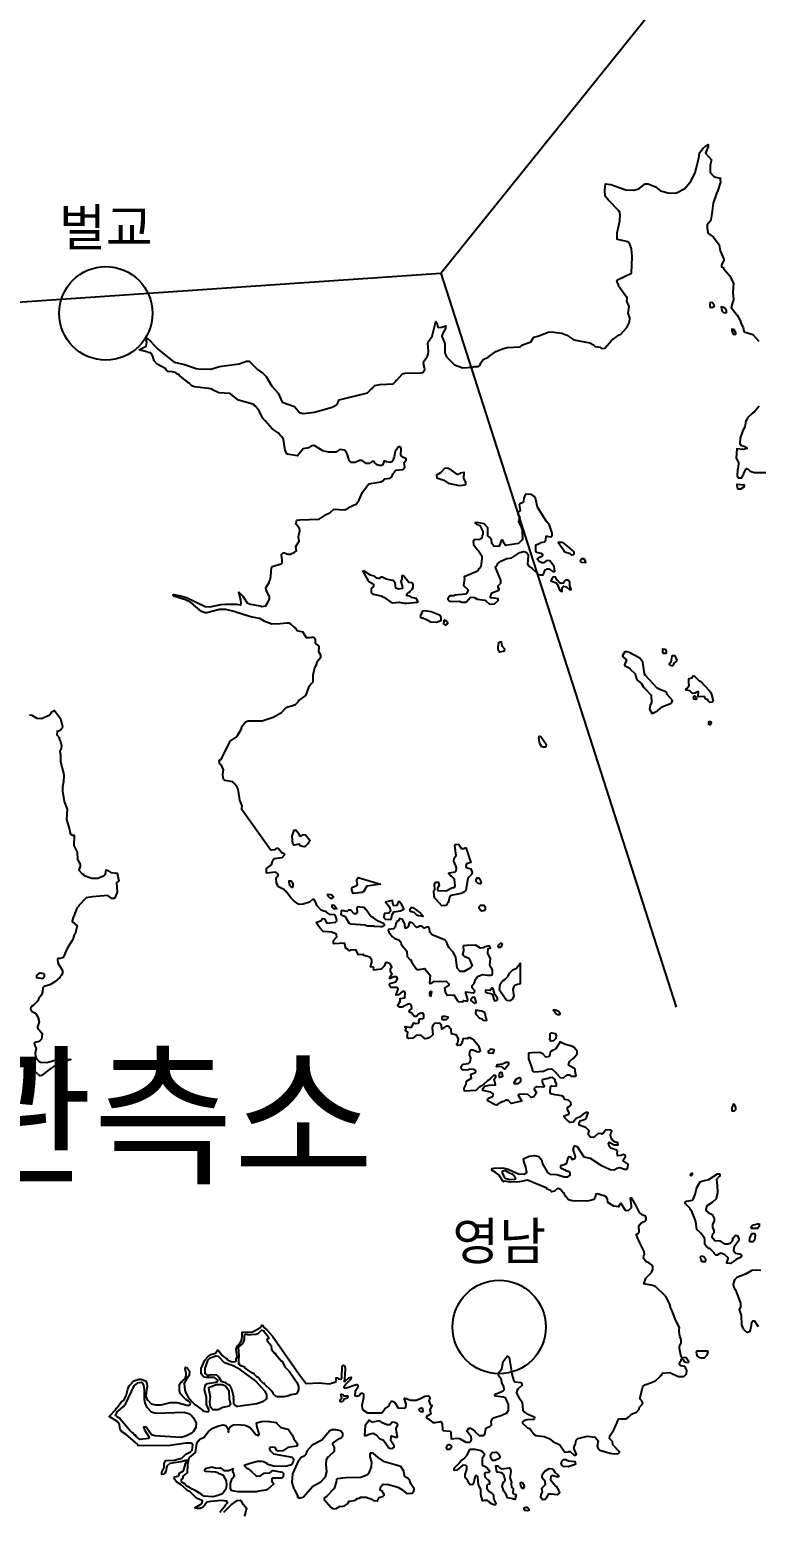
# Model space of a CAD drawing. Header units: millimetres. Extents: x -19392 to 580976, y -49129 to 736091.
# Drawn here: x 228973 to 248431, y 118143 to 157808 of the extents above; entities that cross this region are included whole.
import ezdxf
from ezdxf.enums import TextEntityAlignment as Align

# ---------------------------------------------------------------- set-up
doc = ezdxf.new("R2010")
doc.units = ezdxf.units.MM
for name, color, linetype in [('2121', 7, 'Continuous'), ('2122', 7, 'Continuous'), ('AWS', 4, 'Continuous'), ('AWS명', 2, 'Continuous'), ('관측소명', 3, 'Continuous'), ('티센', 6, 'Continuous')]:
    doc.layers.add(name, color=color, linetype=linetype)
doc.styles.get("Standard").update_dxf_attribs({"font": ''})
doc.styles.get('Standard').set_extended_font_data('Gulim')

msp = doc.modelspace()

# ---------------------------------------------------------------- linework, layer by layer
at = {"layer": '2121', "color": 7}
for points in [[(245219, 120800), (245294, 120881), (245300, 120931), (245387, 121032), (245366, 121103), (245318, 121150), (245318, 121187), (245392, 121482), (245442, 121531), (245621, 121589), (245741, 121645), (245860, 121764), (245866, 121783), (245898, 121801), (245910, 121840), (246116, 121859), (246341, 121753), (246341, 121753), (246491, 121751), (246559, 121829), (246571, 121922), (246515, 122017), (246471, 122029), (246418, 122042), (246391, 122054), (246372, 122093), (246381, 122136), (246415, 122187), (246425, 122222), (246449, 122222), (246476, 122209), (246492, 122165), (246547, 122134), (246609, 122126), (246621, 122150), (246554, 122249), (246433, 122258), (246420, 122279), (246369, 122503), (246369, 122559), (246419, 122659), (246419, 122741), (246381, 122831), (246374, 122878), (246368, 123003), (246374, 123059), (246254, 123293), (246171, 123530), (246133, 123604), (246133, 123604), (246110, 123689), (246029, 123856), (245982, 123922), (245739, 124151), (245658, 124194), (245418, 124232), (245470, 124387), (245619, 124537), (245663, 124631), (245656, 124694), (245644, 124731), (245590, 124774), (245546, 124804), (245480, 124825), (245480, 124837), (245450, 124855), (245414, 124914), (245406, 124933), (245418, 125002), (245432, 125028), (245430, 125099), (245305, 125346), (245222, 125535), (245222, 125560), (245272, 125592), (245290, 125623), (245284, 125780), (245290, 125798), (245340, 125861), (245402, 125895), (245434, 125902), (245434, 125902), (245483, 125955), (245480, 126002), (245464, 126049), (245370, 126080), (245301, 126148), (245207, 126344), (245099, 126526), (245069, 126529), (245056, 126516), (245080, 126327), (245076, 126272), (245008, 126194), (244945, 126188), (244926, 126200), (244813, 126384), (244800, 126387), (244785, 126363), (244766, 126360), (244738, 126293), (244613, 126311), (244457, 126408), (244441, 126505), (244400, 126573), (244175, 126641), (244131, 126638), (244119, 126550), (244078, 126494), (244057, 126485), (243907, 126449), (243501, 126454), (243401, 126479), (243401, 126479), (243315, 126590), (243282, 126663), (243269, 126663), (243175, 126765), (243163, 126769), (243163, 126781), (243106, 126784), (243025, 126715), (242946, 126701), (242919, 126729), (242831, 126764), (242825, 126796), (242306, 127013), (242087, 126968), (241842, 126960), (241733, 126975), (241675, 126979), (241663, 126967), (241663, 126979), (241644, 126979), (241543, 127139), (241437, 127225), (241345, 127270), (241345, 127297), (241360, 127323), (241410, 127334), (241630, 127342), (241677, 127330), (241786, 127305), (241898, 127246), (242062, 127177), (242062, 127177), (242205, 127172), (242284, 127215), (242259, 127359), (242209, 127514), (242194, 127578), (242348, 127648), (242493, 127668), (242609, 127645), (242679, 127557), (242704, 127446), (242842, 127212), (242905, 127168), (243093, 127159), (243286, 127097), (243386, 127101), (243443, 127141), (243442, 127211), (243417, 127232), (243332, 127262), (243328, 127275), (243280, 127284), (243276, 127298), (243229, 127310), (243198, 127341), (243198, 127390), (243223, 127409), (243315, 127434), (243353, 127460), (243391, 127616), (243410, 127647), (243453, 127635), (243453, 127635), (243503, 127566), (243572, 127591), (243584, 127604), (243591, 127642), (243527, 127826), (243559, 127929), (243634, 127911), (243816, 127630), (243984, 127600), (244266, 127413), (244495, 127303), (244523, 127292), (244641, 127289), (244702, 127328), (244779, 127346), (244904, 127308), (244953, 127303), (244991, 127347), (245003, 127441), (244866, 127524), (244871, 127562), (244927, 127646), (244921, 127681), (244877, 127696), (244815, 127674), (244721, 127661), (244702, 127720), (244714, 127777), (244683, 127814), (244537, 127870), (244489, 127920), (244489, 127920), (244476, 128001), (244489, 128026), (244620, 127954), (244733, 127955), (244720, 128011), (244639, 128039), (244583, 128082), (244582, 128095), (244558, 128104), (244532, 128158), (244526, 128226), (244538, 128238), (244544, 128292), (244563, 128311), (244557, 128332), (244532, 128345), (244400, 128357), (244331, 128260), (244294, 128241), (244294, 128253), (244195, 128256), (244101, 128168), (244076, 128155), (243996, 128162), (243970, 128174), (243926, 128234), (243951, 128330), (243869, 128418), (243687, 128486), (243687, 128536), (243712, 128598), (243712, 128598), (243843, 128642), (243881, 128686), (243924, 128811), (243918, 128821), (243874, 128818), (243793, 128780), (243699, 128698), (243606, 128660), (243525, 128563), (243443, 128556), (243362, 128615), (243300, 128678), (243281, 128709), (243281, 128734), (243412, 128778), (243418, 128822), (243374, 128903), (243373, 128960), (243446, 128998), (243446, 129011), (243474, 129029), (243467, 129091), (243398, 129147), (243304, 129165), (243267, 129240), (243223, 129265), (243046, 129290), (242929, 129323), (242914, 129369), (242916, 129507), (242953, 129535), (242953, 129535), (243072, 129527), (243084, 129539), (243079, 129589), (243061, 129615), (243046, 129670), (243046, 129701), (242977, 129758), (242900, 129751), (242863, 129732), (242715, 129707), (242696, 129688), (242696, 129625), (242747, 129528), (242747, 129510), (242734, 129497), (242559, 129506), (242510, 129488), (242485, 129459), (242485, 129441), (242548, 129350), (242473, 129241), (242398, 129224), (242305, 129312), (242073, 129305), (242054, 129282), (242155, 129121), (242105, 129117), (241868, 129060), (241792, 129138), (241755, 129141), (241755, 129154), (241755, 129154), (241711, 129147), (241662, 129111), (241605, 129096), (241511, 129044), (241493, 129021), (241438, 129029), (241249, 129121), (241230, 129153), (241230, 129177), (241260, 129205), (241367, 129252), (241386, 129271), (241385, 129321), (241323, 129365), (241110, 129414), (241104, 129423), (241110, 129461), (241160, 129527), (241277, 129554), (241447, 129565), (241409, 129715), (241459, 129774), (241459, 129799), (241440, 129808), (241396, 129808), (241328, 129746), (241297, 129702), (241228, 129670), (241122, 129574), (241122, 129561), (241110, 129561), (241110, 129561), (241079, 129533), (241004, 129492), (240923, 129407), (240617, 129394), (240611, 129468), (240660, 129575), (240672, 129662), (240803, 129744), (240790, 129831), (240796, 129850), (240915, 129892), (240921, 129929), (240909, 129947), (240858, 129971), (240740, 129977), (240715, 129961), (240583, 129958), (240533, 129992), (240527, 130055), (240542, 130082), (240589, 130118), (240721, 130128), (240771, 130168), (240782, 130282), (240751, 130368), (240770, 130481), (240782, 130494), (240851, 130500), (240951, 130450), (241020, 130447), (241044, 130475), (241044, 130475), (241013, 130579), (240856, 130763), (240762, 130818), (240718, 130818), (240694, 130793), (240587, 130806), (240569, 130787), (240544, 130668), (240513, 130621), (240431, 130617), (240413, 130636), (240415, 130655), (240439, 130699), (240455, 130795), (240393, 130902), (240268, 130929), (240262, 131054), (240237, 131076), (240224, 131076), (240211, 131101), (240217, 131110), (240192, 131132), (240130, 131132), (240074, 131097), (240049, 131069), (240012, 131053), (240005, 131154), (239948, 131209), (239817, 131202), (239761, 131134), (239749, 131084), (239749, 131084), (239768, 130903), (239687, 130827), (239620, 130799), (239562, 130790), (239443, 130889), (239325, 130879), (239231, 130813), (239126, 130803), (239081, 130832), (239100, 130969), (239037, 131013), (239052, 131068), (239030, 131099), (239030, 131125), (239128, 131107), (239199, 131106), (239261, 131220), (239317, 131207), (239386, 131210), (239399, 131226), (239398, 131264), (239417, 131326), (239511, 131339), (239529, 131358), (239529, 131433), (239498, 131483), (239460, 131482), (239389, 131456), (239329, 131394), (239267, 131388), (239204, 131482), (239204, 131482), (239147, 131509), (239135, 131525), (239142, 131547), (239204, 131607), (239197, 131675), (239159, 131719), (239110, 131719), (238948, 131637), (238873, 131640), (238841, 131658), (238835, 131696), (238891, 131793), (238897, 131874), (239015, 131890), (239027, 132025), (239021, 132050), (238965, 132065), (238853, 131968), (238790, 131961), (238783, 131980), (238839, 132124), (238802, 132168), (238640, 132164), (238608, 132216), (238614, 132273), (238770, 132320), (238804, 132362), (238826, 132411), (238795, 132455), (238720, 132455), (238639, 132411), (238639, 132411), (238607, 132411), (238682, 132529), (238656, 132560), (238631, 132616), (238637, 132679), (238675, 132698), (238675, 132717), (238625, 132804), (238537, 132832), (238500, 132829), (238463, 132741), (238388, 132660), (238188, 132628), (238182, 132637), (238188, 132690), (238170, 132712), (238100, 132721), (238125, 132815), (238137, 132828), (238137, 132903), (238081, 132983), (237925, 133020), (237912, 133049), (237781, 133045), (237705, 133176), (237569, 133169), (237557, 133154), (237536, 133151), (237510, 133161), (237487, 133197), (237436, 133224), (237436, 133224), (237404, 133353), (237130, 133334), (237105, 133349), (237111, 133424), (237198, 133524), (237192, 133580), (237173, 133602), (237098, 133629), (237067, 133652), (236829, 133667), (236745, 133764), (236653, 133887), (236659, 133913), (236784, 133960), (236815, 134016), (236865, 134004), (236934, 133892), (237159, 133918), (237190, 133946), (237197, 133955), (237182, 134039), (237163, 134089), (237151, 134089), (237133, 134111), (237008, 134123), (237002, 134117), (236977, 134145), (236918, 134183), (236915, 134197), (236853, 134209), (236777, 134241), (236777, 134241), (236664, 134365), (236636, 134444), (236594, 134522), (236545, 134521), (236470, 134452), (236293, 134400), (236195, 134392), (236158, 134408), (236041, 134493), (235963, 134566), (235844, 134735), (235800, 134772), (235800, 134784), (235619, 134868), (235613, 134918), (235581, 134962), (235574, 135099), (235630, 135168), (235630, 135199), (235567, 135256), (235324, 135229), (235311, 135248), (235317, 135349), (235449, 135449), (235460, 135473), (235473, 135561), (235523, 135623), (235735, 135646), (235804, 135725), (235785, 135746), (235722, 135775), (235722, 135775), (235628, 135887), (235571, 135886), (235528, 135849), (235441, 135845), (235422, 135854), (235422, 135854), (234644, 136943), (234656, 136955), (234662, 137027), (234605, 137183), (234567, 137420), (234544, 137493), (234517, 137547), (234460, 137616), (234460, 137629), (234447, 137629), (234410, 137660), (234410, 137673), (234209, 137706), (234165, 137746), (234153, 137787), (234147, 137881), (234165, 137993), (234108, 138115), (234077, 138143), (234064, 138143), (234048, 138243), (234090, 138274), (234128, 138324), (234344, 138762), (234506, 138869), (234543, 138913), (234642, 139088), (234655, 139151), (234754, 139276), (234823, 139302), (235197, 139308), (235197, 139308), (235497, 139403), (235716, 139529), (235846, 139661), (236096, 139746), (236176, 139825), (236176, 139837), (236370, 139982), (236469, 140244), (236500, 140276), (236507, 140295), (236569, 140351), (236568, 140538), (236605, 140732), (236655, 140807), (236673, 140895), (236766, 141013), (236766, 141064), (236716, 141156), (236722, 141288), (236702, 141323), (236627, 141382), (236627, 141481), (236583, 141538), (236521, 141540), (236478, 141527), (236384, 141530), (236296, 141668), (236296, 141680), (236139, 141717), (236086, 141799), (236062, 141805), (236062, 141805), (235969, 141892), (235926, 141917), (235864, 141923), (235678, 141903), (235458, 141897), (235270, 141964), (235138, 142045), (234883, 142088), (234494, 142215), (234488, 142224), (234225, 142285), (234057, 142285), (233714, 142197), (233674, 142198), (233576, 142234), (233362, 142411), (233362, 142423), (233288, 142469), (233144, 142544), (232830, 142641), (232804, 142670), (232831, 142683), (233013, 142655), (233172, 142609), (233675, 142365), (233800, 142359), (234097, 142420), (234217, 142428), (234512, 142424), (234606, 142409), (234625, 142421), (234625, 142421), (234637, 142449), (234628, 142541), (234576, 142748), (234681, 142642), (234799, 142463), (234890, 142425), (235143, 142382), (235193, 142364), (235293, 142386), (235328, 142428), (235399, 142565), (235399, 142633), (235304, 142802), (235298, 142864), (235385, 143008), (235385, 143026), (235410, 143077), (235427, 143175), (235446, 143414), (235464, 143433), (235708, 143506), (235733, 143531), (235737, 143616), (235720, 143740), (235726, 143765), (235763, 143803), (235797, 143805), (235882, 143766), (235976, 143766), (236008, 143795), (236058, 143814), (236058, 143814), (236119, 143853), (236100, 143976), (236193, 144114), (236174, 144229), (236210, 144400), (236197, 144455), (236111, 144566), (236098, 144569), (236123, 144679), (236205, 144690), (236728, 144706), (236909, 144831), (237009, 144876), (237121, 144969), (237409, 144958), (237504, 144999), (237554, 145034), (237658, 145084), (237712, 145102), (237795, 145221), (237888, 145428), (238056, 145647), (238375, 145704), (238436, 145743), (238474, 145780), (238624, 145802), (238674, 145841), (238698, 145907), (238756, 146000), (238776, 146013), (238961, 146031), (238961, 146031), (239017, 146100), (239004, 146219), (239054, 146282), (239054, 146319), (238979, 146355), (238916, 146406), (238921, 146594), (238897, 146637), (238852, 146644), (238759, 146512), (238737, 146372), (238698, 146271), (238669, 146242), (238623, 146225), (238529, 146240), (238472, 146261), (238454, 146242), (238429, 146167), (238392, 146139), (238335, 146136), (238275, 146154), (238217, 146216), (238198, 146251), (238142, 146248), (238066, 146197), (237985, 146197), (237873, 146271), (237804, 146271), (237685, 146221), (237580, 146221), (237529, 146277), (237529, 146277), (237486, 146424), (237454, 146492), (237404, 146551), (237278, 146567), (237172, 146501), (236972, 146494), (236822, 146536), (236609, 146667), (236585, 146673), (236516, 146667), (236441, 146611), (236298, 146591), (236148, 146400), (235867, 146440), (235816, 146546), (235766, 146839), (235740, 146898), (235684, 146950), (235628, 147015), (235465, 147125), (235279, 147340), (235213, 147402), (235126, 147587), (235025, 147730), (234974, 147758), (234974, 147770), (234887, 147802), (234569, 147885), (234356, 148053), (234322, 148066), (234043, 148089), (234043, 148089), (233849, 148175), (233849, 148185), (233824, 148189), (233830, 148197), (233387, 148246), (233318, 148277), (233250, 148332), (233250, 148344), (233219, 148353), (233206, 148374), (233044, 148492), (232992, 148538), (232985, 148556), (232896, 148605), (232879, 148632), (232795, 148651), (232685, 148660), (232641, 148689), (232617, 148725), (232391, 148851), (232310, 148939), (232269, 149070), (232239, 149130), (232227, 149130), (232215, 149154), (232147, 149165), (232140, 149175), (231903, 149238), (232090, 149332), (232110, 149442), (232095, 149502), (232095, 149502), (232101, 149549), (232159, 149520), (232189, 149490), (232201, 149490), (232201, 149477), (232405, 149251), (232841, 148909), (233122, 148848), (233435, 148737), (233497, 148724), (233823, 148723), (234060, 148795), (234584, 148860), (234778, 148935), (234840, 148929), (234878, 148905), (235072, 148711), (235228, 148605), (235304, 148519), (235461, 148268), (235624, 148075), (235737, 147836), (236062, 147721), (236201, 147559), (236300, 147528), (236601, 147567), (237074, 147706), (237193, 147763), (237218, 147791), (237241, 147863), (237261, 147894), (237261, 147894), (238023, 148087), (238091, 148153), (238091, 148166), (238104, 148166), (238156, 148212), (238162, 148231), (238218, 148284), (238347, 148310), (238703, 148326), (238776, 148401), (238782, 148420), (238795, 148420), (238958, 148593), (239027, 148612), (239458, 148617), (239502, 148626), (239551, 148708), (239548, 148761), (239526, 148825), (239520, 148914), (239552, 148971), (239619, 149051), (239643, 149124), (239649, 149189), (239637, 149419), (239642, 149448), (239755, 149601), (239847, 149999), (239884, 149940), (239897, 149874), (239923, 149837), (239923, 149837), (240013, 149845), (240116, 149875), (240112, 149808), (240036, 149684), (240013, 149604), (240016, 149573), (240092, 149409), (240093, 149160), (240137, 149047), (240350, 148835), (240576, 148755), (240830, 148772), (240882, 148788), (240988, 148794), (241038, 148828), (241056, 148885), (241119, 148979), (241250, 149043), (241455, 149195), (241630, 149264), (241755, 149302), (242104, 149316), (242149, 149360), (242391, 149451), (242472, 149580), (242576, 149607), (242884, 149719), (243012, 149712), (243221, 149682), (243353, 149633), (243541, 149502), (243541, 149502), (243972, 149420), (244067, 149369), (244117, 149323), (244241, 149305), (244286, 149274), (244372, 149280), (244565, 149499), (244761, 149636), (244790, 149647), (244964, 149838), (245038, 149976), (245044, 150094), (245000, 150222), (245021, 150398), (244962, 150541), (244974, 150588), (244968, 150644), (244955, 150648), (244748, 150928), (244728, 151016), (244715, 151016), (244698, 151087), (244710, 151111), (245090, 151288), (245102, 151725), (245088, 151938), (245043, 152067), (245000, 152125), (244712, 152186), (244700, 152205), (244706, 152368), (244706, 152368), (244773, 152686), (244784, 152854), (244776, 152914), (244745, 152962), (244464, 153255), (244384, 153353), (244371, 153503), (244391, 153682), (244532, 153667), (244939, 153519), (245146, 153507), (245283, 153550), (245458, 153678), (245532, 153682), (245732, 153596), (245864, 153496), (246108, 153429), (246296, 153441), (246520, 153558), (246682, 153761), (246793, 153987), (246887, 154370), (246910, 154512), (246992, 154608), (246992, 154621), (247080, 154697), (247138, 154730), (247138, 154677), (247073, 154503), (247232, 154326), (247195, 154180), (247195, 154180), (247193, 153981), (247282, 153890), (247337, 153862), (247473, 153834), (247466, 153789), (247475, 153727), (247403, 153505), (247361, 153421), (247271, 153163), (247242, 152880), (247210, 152720), (247198, 152683), (247110, 152582), (247114, 152491), (247130, 152376), (247149, 152348), (247280, 152252), (247431, 152049), (247462, 151889), (247557, 151665), (247557, 151628), (247501, 151515), (247501, 151459), (247545, 151437), (247550, 151417), (247708, 151228), (247815, 151023), (247804, 150759), (247820, 150605), (247814, 150538), (247795, 150507), (247795, 150507), (247755, 150366), (247918, 150167), (248000, 150021), (248020, 149936), (248082, 149831), (248094, 149737), (248107, 149718), (248333, 149644), (248495, 149469)], [(248508, 147726), (248371, 147572), (248327, 147544), (248196, 147419), (248172, 147362), (248153, 147344), (248122, 147169), (248066, 147075), (247998, 146868), (247986, 146725), (248017, 146687), (248124, 146650), (248189, 146594), (248075, 146569), (247905, 146587), (247888, 146344), (247950, 146212), (247945, 146097), (247927, 146028), (247914, 145863), (247952, 145813), (248039, 145810), (248145, 146038), (248163, 146057), (248213, 146045), (248264, 145988), (248369, 145957), (248801, 145956)], [(228969, 139462), (229032, 139456), (229168, 139379), (229287, 139370), (229494, 139455), (229562, 139526), (229571, 139549), (229640, 139582), (229799, 139366), (229856, 139147), (229844, 139109), (229788, 139050), (229713, 139021), (229701, 138934), (229774, 138854), (229761, 138820), (229798, 138753), (229827, 138634), (229820, 138563), (229784, 138497), (229799, 138398), (229797, 138209), (229880, 137904), (229880, 137904), (229886, 137848), (229880, 137672), (229849, 137528), (229854, 137421), (229894, 137147), (229976, 136938), (229959, 136666), (230038, 136393), (230058, 136294), (230072, 136274), (230123, 136249), (230160, 136243), (230167, 136223), (230160, 135968), (230249, 135787), (230256, 135593), (230323, 135465), (230325, 135419), (230294, 135306), (230392, 135204), (230411, 135197), (230411, 135185), (230432, 135162), (230639, 135095), (230795, 135095), (230969, 135162), (231007, 135202), (231025, 135315), (231069, 135302), (231144, 135249), (231313, 135228), (231313, 135228), (231358, 135022), (231301, 134965), (231321, 134715), (231254, 134570), (231224, 134548), (231172, 134550), (231065, 134628), (230652, 134594), (230490, 134569), (230294, 134363), (230287, 134343), (230235, 134288), (230176, 134118), (230137, 134042), (230112, 133940), (230131, 133912), (230250, 133819), (230194, 133600), (230169, 133575), (230126, 133449), (229983, 133231), (229921, 133093), (229921, 133074), (229868, 132975), (229859, 132964), (229784, 132946), (229728, 132942), (229715, 132917), (229728, 132824), (229854, 132625), (229854, 132546), (229854, 132546), (229827, 132494), (229795, 132463), (229792, 132443), (229649, 132317), (229518, 132236), (229361, 132198), (229324, 132160), (229318, 132041), (229282, 131956), (229219, 131885), (229194, 131810), (229070, 131682), (229020, 131659), (229007, 131639), (228995, 131590), (229020, 131534), (229126, 131478), (229190, 131385), (229227, 131248), (229184, 131116), (229184, 131085), (229309, 130939), (229291, 130786), (229229, 130723), (229111, 130691), (229098, 130678), (229113, 130617), (229149, 130535), (229124, 130407), (229132, 130324), (229155, 130257), (229155, 130257), (229202, 130217), (229224, 130187), (229262, 130170), (229438, 130162), (229745, 130244), (230078, 130237), (229712, 130112), (229549, 130010), (229295, 129811), (229245, 129804), (229150, 129891), (229075, 129898), (229066, 129873), (229014, 129813), (228970, 129790)], [(234067, 118120), (234220, 118307), (234220, 118319), (234270, 118370), (234270, 118389), (234251, 118392), (234257, 118420), (234113, 118438), (233823, 118409), (233714, 118387), (233620, 118252), (233540, 118217), (233470, 118217), (233395, 118241), (233551, 118330), (233594, 118377), (233600, 118424), (233445, 118501), (233263, 118678), (233195, 118700), (233179, 118719), (233024, 118865), (232906, 118936), (232843, 119014), (232855, 119065), (232949, 119087), (232967, 119105), (232985, 119162), (233092, 119228), (233146, 119416), (233146, 119416), (233194, 119518), (233022, 119465), (232723, 119427), (232648, 119357), (232617, 119211), (232592, 119166), (232568, 119141), (232511, 119132), (232517, 119191), (232573, 119320), (232573, 119419), (232604, 119488), (232629, 119504), (232843, 119517), (233047, 119571), (233152, 119678), (233278, 119735), (233321, 119785), (233340, 119922), (233327, 119947), (233289, 119966), (233152, 119965), (232740, 119908), (232028, 119895), (231880, 119910), (231857, 119944), (231558, 120203), (231433, 120284), (231401, 120322), (231382, 120465), (231307, 120559), (231307, 120559), (231106, 120680), (231285, 120874), (231294, 120898), (231326, 120923), (231326, 120936), (231419, 121056), (231436, 121087), (231493, 121119), (231555, 121240), (231598, 121416), (231641, 121501), (231707, 121575), (231707, 121588), (231719, 121588), (231725, 121606), (231766, 121641), (231908, 121682), (231948, 121681), (232078, 121639), (232109, 121573), (232116, 121486), (232107, 121440), (232093, 121327), (232088, 121217), (232103, 121172), (232134, 121120), (232230, 121018), (232346, 120998), (232492, 120994), (232748, 121057), (232923, 121058), (232923, 121058), (233088, 121009), (233220, 120974), (233273, 121001), (233283, 121038), (233230, 121090), (233156, 121138), (233064, 121231), (233016, 121293), (232989, 121370), (232984, 121545), (233024, 121591), (233024, 121603), (233049, 121615), (233068, 121640), (233148, 121716), (233167, 121769), (233163, 121844), (233134, 121952), (233145, 122002), (233192, 121985), (233252, 121896), (233246, 121784), (233172, 121680), (233115, 121577), (233128, 121389), (233160, 121296), (233221, 121200), (233314, 121088), (233404, 120997), (233417, 120995), (233420, 120982), (233420, 120982), (233605, 120854), (233611, 120837), (233693, 120813), (233755, 120808), (233774, 120830), (233774, 120880), (233723, 120960), (233708, 121001), (233710, 121198), (233659, 121398), (233671, 121504), (233702, 121548), (233732, 121568), (233958, 121599), (234002, 121621), (234008, 121655), (233927, 121730), (233804, 121730), (233708, 121728), (233650, 121740), (233595, 121787), (233570, 121822), (233564, 121972), (233663, 122191), (233757, 122292), (233824, 122341), (233949, 122376), (233999, 122455), (234030, 122449), (234131, 122318), (234244, 122224), (234244, 122224), (234263, 122224), (234263, 122212), (234325, 122174), (234394, 122150), (234481, 122157), (234500, 122176), (234500, 122218), (234528, 122277), (234519, 122355), (234508, 122402), (234503, 122483), (234518, 122542), (234550, 122586), (234587, 122626), (234623, 122676), (234651, 122736), (234661, 122850), (234666, 122938), (234804, 122942), (234941, 122952), (234996, 122973), (235134, 123055), (235153, 123077), (235165, 123076), (235189, 123131), (235220, 123123), (235234, 123074), (235316, 123009), (235476, 122837), (236181, 121823), (236333, 121616), (236333, 121616), (236377, 121570), (236726, 121583), (236995, 121559), (237170, 121610), (237182, 121660), (237182, 121722), (237207, 121719), (237245, 121688), (237301, 121685), (237332, 121714), (237337, 122029), (237368, 122054), (237400, 122042), (237418, 121979), (237413, 121791), (237394, 121616), (237425, 121626), (237521, 121718), (237581, 121739), (237573, 121678), (237421, 121527), (237415, 121506), (237388, 121477), (237389, 121458), (237401, 121445), (237458, 121448), (237714, 121543), (237745, 121543), (237764, 121506), (237757, 121462), (237689, 121355), (237689, 121355), (237678, 121257), (237683, 121243), (237733, 121228), (237815, 121253), (237833, 121287), (237858, 121305), (237877, 121306), (237914, 121281), (237914, 121191), (237866, 120981), (237879, 120906), (237891, 120865), (238016, 120779), (238391, 120783), (238416, 120792), (238487, 120890), (238596, 120968), (238621, 121040), (238659, 121096), (238690, 121093), (238742, 121070), (238840, 120915), (239015, 120904), (239046, 120932), (239052, 121016), (239008, 121151), (239014, 121172), (239052, 121169), (239183, 121123), (239321, 121123), (239439, 121167), (239439, 121167), (239551, 121227), (239657, 121237), (239683, 121209), (239685, 121170), (239664, 121103), (239671, 121072), (239690, 121028), (239727, 120988), (239739, 120988), (239746, 120969), (239684, 120868), (239715, 120756), (239603, 120687), (239597, 120643), (239672, 120609), (239678, 120593), (239766, 120519), (239844, 120521), (239985, 120551), (240017, 120488), (240029, 120326), (240042, 120308), (240229, 120289), (240255, 120258), (240262, 120089), (240430, 120103), (240480, 120096), (240649, 119997), (240755, 119998), (240786, 120019), (240805, 120054), (240805, 120054), (240792, 120141), (240692, 120279), (240692, 120303), (240736, 120372), (240773, 120370), (240893, 120287), (240899, 120269), (241010, 120173), (241123, 120173), (241149, 120195), (241173, 120249), (241191, 120362), (241210, 120380), (241297, 120411), (241341, 120462), (241334, 120561), (241366, 120618), (241390, 120643), (241615, 120719), (241746, 120785), (241795, 120850), (241795, 121007), (241732, 121144), (241701, 121181), (241661, 121197), (241445, 121228), (241432, 121240), (241432, 121259), (241463, 121293), (241650, 121366), (241675, 121394), (241675, 121394), (241669, 121488), (241612, 121587), (241605, 121662), (241524, 121781), (241524, 121856), (241617, 121962), (241654, 122156), (241759, 122300), (241809, 122263), (241867, 121941), (241880, 121813), (241930, 121663), (241968, 121607), (242130, 121596), (242150, 121570), (242150, 121514), (242047, 121417), (242015, 121374), (242006, 121308), (242064, 121205), (242163, 121064), (242179, 120865), (242221, 120802), (242277, 120765), (242478, 120675), (242490, 120659), (242483, 120616), (242471, 120603), (242282, 120591), (242202, 120571), (242165, 120536), (242165, 120536), (242172, 120505), (242303, 120377), (242366, 120359), (242485, 120203), (242529, 120175), (242754, 120148), (242879, 120092), (242979, 120010), (243167, 119925), (243305, 119725), (243399, 119735), (243399, 119747), (243411, 119750), (243443, 119745), (243549, 119648), (243599, 119648), (243612, 119664), (243555, 119814), (243554, 119876), (243592, 119938), (243610, 120051), (243654, 120094), (243866, 120147), (243911, 120155), (244116, 120134), (244191, 120029), (244167, 119887), (244189, 119846), (244242, 119784), (244517, 119698), (244630, 119679), (244630, 119679), (244742, 119693), (244767, 119717), (244767, 119736), (244591, 119923), (244579, 120010), (244503, 120097), (244509, 120167), (244615, 120323), (244704, 120526), (244703, 120544), (244751, 120623), (244933, 120618), (245008, 120662), (245089, 120749), (245219, 120800)], [(234739, 118015), (234770, 118171), (234789, 118209), (234688, 118327), (234657, 118408), (234613, 118433), (234513, 118427), (234390, 118336), (234161, 118117)]]:
    msp.add_lwpolyline(points, dxfattribs=at)
at = {"layer": '2122', "color": 7}
for points in [[(247195, 150439), (247199, 150514), (247261, 150502), (247282, 150468), (247299, 150396), (247261, 150367), (247199, 150364), (247195, 150439), (247195, 150439)], [(247606, 150234), (247631, 150240), (247631, 150291), (247580, 150359), (247492, 150391), (247505, 150284), (247556, 150229), (247606, 150234), (247606, 150234)], [(247882, 149655), (247882, 149691), (247832, 149779), (247770, 149791), (247770, 149742), (247807, 149654), (247882, 149655), (247882, 149655)], [(240264, 146012), (240179, 146061), (240092, 146066), (239973, 145948), (239867, 145878), (239880, 145810), (240061, 145748), (240180, 145670), (240474, 145606), (240630, 145619), (240649, 145637), (240649, 145687), (240599, 145803), (240604, 145949), (240503, 145936), (240491, 145920), (240429, 145902), (240264, 146012), (240264, 146012)], [(248011, 145632), (248103, 145620), (248103, 145569), (248009, 145506), (247947, 145503), (247922, 145537), (247915, 145637), (247921, 145644), (248011, 145632), (248011, 145632)], [(240895, 144602), (240941, 144568), (241028, 144533), (241109, 144377), (241110, 144283), (241093, 144259), (241079, 144208), (241022, 144161), (240879, 144151), (240848, 144107), (240860, 144024), (240956, 143890), (240990, 143860), (241080, 143721), (241085, 143648), (241057, 143427), (240975, 143333), (240975, 143320), (240963, 143320), (240944, 143299), (240608, 143163), (240614, 143113), (240592, 142930), (240715, 142814), (240678, 142720), (240653, 142692), (240359, 142672), (240328, 142650), (240228, 142650), (240166, 142575), (240166, 142549), (240166, 142549), (240208, 142516), (240254, 142496), (240472, 142513), (240547, 142482), (240659, 142486), (240697, 142510), (240714, 142544), (240778, 142614), (240884, 142608), (240959, 142558), (241159, 142534), (241197, 142512), (241285, 142431), (241416, 142438), (241441, 142451), (241516, 142529), (241515, 142567), (241409, 142591), (241315, 142594), (241309, 142626), (241352, 142735), (241534, 142807), (241546, 142833), (241514, 142879), (241514, 142922), (241589, 142992), (241589, 143067), (241450, 143409), (241456, 143441), (241496, 143493), (241496, 143505), (241496, 143505), (241587, 143579), (241749, 143649), (241886, 143667), (242098, 143812), (242192, 143837), (242242, 143831), (242276, 143815), (242318, 143756), (242323, 143719), (242299, 143500), (242356, 143440), (242418, 143402), (242418, 143390), (242601, 143227), (242641, 143212), (242719, 143211), (242775, 143345), (242830, 143377), (242875, 143377), (242981, 143300), (243019, 143297), (243031, 143309), (243018, 143434), (242905, 143584), (242868, 143596), (242806, 143592), (242731, 143539), (242686, 143539), (242618, 143570), (242574, 143623), (242580, 143655), (242580, 143655), (242609, 143679), (242707, 143719), (242717, 143739), (242710, 143758), (242667, 143786), (242548, 143814), (242529, 143838), (242523, 143857), (242529, 144020), (242646, 144057), (242673, 144077), (242759, 144098), (242797, 144152), (242803, 144246), (242846, 144249), (242853, 144239), (242947, 144227), (242965, 144271), (242965, 144333), (242890, 144542), (242810, 144639), (242575, 145026), (242518, 145269), (242474, 145322), (242412, 145368), (242249, 145374), (242206, 145268), (242194, 145168), (242169, 145140), (242100, 145112), (242081, 145092), (242081, 145092), (242107, 144936), (242057, 144887), (242057, 144830), (242095, 144748), (242077, 144717), (242058, 144637), (242130, 144490), (242159, 144406), (242172, 144175), (242160, 144149), (242060, 144052), (241716, 143998), (241681, 144055), (241647, 144139), (241617, 144141), (241591, 144104), (241565, 144019), (241535, 143972), (241404, 143978), (241348, 144053), (241335, 144147), (241284, 144225), (241240, 144259), (241240, 144468), (241140, 144583), (240960, 144614), (240895, 144602), (240895, 144602)], [(243357, 143992), (243547, 143829), (243542, 143770), (243523, 143748), (243479, 143742), (243442, 143776), (243327, 143813), (243286, 143838), (243280, 143847), (243286, 143853), (243192, 143969), (243135, 144059), (243135, 144091), (243228, 144085), (243357, 143992), (243357, 143992)], [(243792, 143645), (243754, 143643), (243717, 143576), (243736, 143549), (243843, 143540), (243861, 143556), (243848, 143599), (243817, 143646), (243792, 143645), (243792, 143645)], [(238643, 143075), (238521, 143097), (238415, 143153), (238383, 143156), (238333, 143112), (238308, 143112), (238265, 143128), (238208, 143174), (238096, 143205), (237952, 143307), (237902, 143323), (237895, 143314), (238040, 143055), (238055, 143038), (238171, 142977), (238184, 142955), (238184, 142905), (238128, 142861), (238116, 142824), (238122, 142737), (238141, 142711), (238181, 142694), (238416, 142646), (238416, 142634), (238454, 142618), (238642, 142482), (238685, 142466), (238867, 142483), (238998, 142452), (239079, 142452), (239366, 142478), (239366, 142478), (239366, 142503), (239329, 142578), (239197, 142603), (239172, 142634), (239066, 142662), (239091, 142715), (239131, 142751), (239150, 142751), (239155, 142769), (239215, 142827), (239240, 142878), (239240, 142952), (239209, 142996), (239127, 143008), (238983, 143183), (238945, 143195), (238939, 143189), (238935, 143099), (238908, 143039), (238947, 142920), (238953, 142851), (238847, 142826), (238778, 142857), (238759, 142995), (238708, 143063), (238643, 143075), (238643, 143075)], [(243216, 142985), (243163, 142997), (243100, 143073), (243050, 143153), (243000, 143159), (242951, 143109), (242932, 143053), (243069, 143003), (243107, 142953), (243158, 142800), (243171, 142800), (243208, 142769), (243233, 142776), (243227, 142815), (243242, 142879), (243264, 142910), (243351, 142892), (243439, 142811), (243476, 142817), (243438, 142917), (243438, 143004), (243388, 143067), (243325, 143072), (243271, 143014), (243263, 142994), (243216, 142985), (243216, 142985)], [(239724, 142235), (239948, 142139), (239987, 142080), (239981, 141986), (239868, 141936), (239718, 141945), (239621, 142002), (239499, 142050), (239462, 142053), (239449, 142066), (239449, 142129), (239505, 142254), (239554, 142257), (239724, 142235), (239724, 142235)], [(240158, 141952), (240092, 142006), (240059, 141985), (240054, 141900), (240095, 141862), (240168, 141910), (240160, 141955), (240160, 141955)], [(241520, 141280), (241538, 141405), (241569, 141424), (241601, 141421), (241613, 141311), (241689, 141230), (241683, 141174), (241651, 141158), (241558, 141142), (241520, 141198), (241520, 141280), (241520, 141280)], [(245927, 141169), (245930, 141232), (245987, 141220), (246018, 141177), (246018, 141120), (246006, 141107), (245943, 141110), (245925, 141138), (245927, 141169), (245927, 141169)], [(245642, 139501), (245780, 139570), (245905, 139683), (246147, 139777), (246166, 139793), (246185, 139846), (246047, 140014), (246028, 140074), (245848, 140141), (245778, 140182), (245464, 140522), (245439, 140562), (245389, 140874), (245307, 140986), (245028, 141134), (244965, 141153), (244912, 141154), (244844, 141057), (244863, 141010), (244957, 140935), (244902, 140800), (244914, 140779), (245045, 140714), (245045, 140701), (245190, 140564), (245214, 140459), (245240, 140393), (245344, 140314), (245403, 140221), (245403, 140203), (245441, 140175), (245441, 140175), (245610, 139988), (245624, 139788), (245586, 139725), (245574, 139619), (245642, 139501), (245642, 139501)], [(246157, 140925), (246175, 141039), (246187, 141052), (246238, 141052), (246301, 140936), (246294, 140907), (246220, 140852), (246207, 140799), (246188, 140780), (246170, 140777), (246132, 140783), (246107, 140817), (246107, 140842), (246148, 140897), (246157, 140925), (246157, 140925)], [(246913, 140374), (246946, 140361), (247171, 140115), (247199, 140069), (247227, 140009), (247273, 139844), (247252, 139809), (247186, 139799), (247141, 139840), (247128, 139868), (247072, 139892), (247041, 139955), (246884, 139948), (246872, 139974), (246878, 140086), (246853, 140086), (246785, 140042), (246722, 140035), (246653, 140110), (246553, 140125), (246540, 140138), (246540, 140156), (246571, 140169), (246634, 140247), (246619, 140328), (246621, 140416), (246633, 140441), (246708, 140454), (246739, 140510), (246777, 140504), (246896, 140380), (246896, 140380), (246913, 140374), (246913, 140374)], [(246740, 139932), (246749, 139895), (246797, 139881), (246803, 139882), (246835, 139891), (246817, 139936), (246773, 139964), (246767, 139963), (246740, 139932), (246740, 139932)], [(247176, 139196), (247212, 139214), (247230, 139251), (247216, 139278), (247164, 139278), (247153, 139269), (247151, 139218), (247153, 139214), (247176, 139196), (247176, 139196)], [(242626, 138738), (242603, 138853), (242621, 138891), (242659, 138885), (242803, 138679), (242797, 138610), (242785, 138597), (242728, 138597), (242684, 138612), (242634, 138697), (242626, 138738), (242626, 138738)], [(236237, 136231), (236301, 136260), (236357, 136258), (236476, 136114), (236470, 136071), (236440, 136041), (236440, 136028), (236353, 135942), (236322, 135933), (236218, 135955), (236196, 136007), (236046, 135981), (236021, 136012), (236001, 136219), (236057, 136375), (236113, 136375), (236181, 136277), (236201, 136226), (236237, 136231), (236237, 136231)], [(240653, 135916), (240784, 135517), (240671, 135479), (240652, 135423), (240659, 135382), (240784, 135345), (240822, 135248), (240809, 135202), (240710, 135098), (240649, 134766), (240618, 134732), (240524, 134685), (240394, 134654), (240255, 134634), (240212, 134578), (240181, 134440), (240150, 134408), (240150, 134395), (240106, 134359), (240006, 134352), (239862, 134524), (239818, 134558), (239805, 134614), (239799, 134751), (239824, 134780), (239811, 134920), (239835, 134970), (239859, 134984), (239923, 134989), (239936, 134895), (239898, 134830), (239898, 134830), (239892, 134792), (239923, 134758), (240124, 134765), (240130, 134756), (240279, 134831), (240336, 134846), (240367, 134885), (240348, 135071), (240266, 135143), (240247, 135146), (240197, 135212), (240197, 135224), (240210, 135237), (240366, 135262), (240397, 135291), (240401, 135362), (240385, 135424), (240327, 135547), (240339, 135627), (240389, 135702), (240357, 135959), (240376, 135996), (240445, 136003), (240463, 135994), (240532, 135884), (240601, 135888), (240653, 135916), (240653, 135916)], [(235931, 134939), (235919, 134975), (235925, 135025), (235974, 135025), (236018, 134963), (236023, 134909), (236010, 134844), (235991, 134848), (235944, 134900), (235931, 134939), (235931, 134939)], [(238368, 134934), (237999, 134882), (237913, 134726), (237870, 134710), (237637, 134681), (237600, 134772), (237599, 134816), (237622, 134852), (237718, 134888), (237749, 134919), (237730, 135035), (237748, 135088), (237773, 135113), (238368, 134934), (238368, 134934)], [(240929, 135030), (240929, 135061), (240954, 135099), (240991, 135102), (241011, 135091), (241046, 135041), (241060, 134962), (241048, 134946), (240985, 134948), (240929, 135005), (240929, 135030), (240929, 135030)], [(237025, 134649), (236950, 134657), (236944, 134651), (236950, 134629), (237019, 134554), (237075, 134557), (237106, 134589), (237063, 134636), (237025, 134649), (237025, 134649)], [(238493, 134452), (238517, 134420), (238559, 134389), (238590, 134343), (238624, 134266), (238632, 134210), (238589, 134154), (238476, 134147), (238464, 134122), (238458, 134053), (238502, 133997), (238634, 133991), (238658, 134019), (238676, 134123), (238724, 134194), (238907, 134223), (238988, 134267), (238988, 134286), (238926, 134401), (238875, 134464), (238850, 134467), (238807, 134360), (238726, 134352), (238698, 134423), (238688, 134494), (238493, 134452), (238493, 134452)], [(237082, 134310), (237070, 134323), (237070, 134373), (237076, 134380), (237126, 134367), (237201, 134271), (237114, 134273), (237082, 134310), (237082, 134310)], [(237891, 134310), (237757, 134325), (237733, 134288), (237746, 134176), (237720, 134138), (237708, 134135), (237665, 134138), (237577, 134238), (237514, 134238), (237476, 134200), (237327, 134224), (237314, 134212), (237308, 134124), (237421, 134068), (237516, 133900), (237577, 133870), (237959, 133848), (237959, 133836), (238015, 133814), (238152, 133821), (238190, 133818), (238190, 133805), (238365, 133801), (238415, 133803), (238471, 133835), (238471, 133859), (238452, 133884), (238309, 133940), (238183, 134034), (238108, 134064), (237983, 134242), (237983, 134242), (237983, 134254), (237970, 134254), (237970, 134267), (237932, 134304), (237891, 134310), (237891, 134310)], [(239510, 134068), (239389, 134084), (239338, 134106), (239270, 134175), (239170, 134199), (239157, 134240), (239170, 134286), (239189, 134306), (239232, 134306), (239428, 134163), (239440, 134163), (239510, 134068), (239510, 134068)], [(241089, 134375), (241131, 134374), (241168, 134325), (241169, 134250), (241125, 134216), (241069, 134212), (241050, 134224), (241006, 134286), (241006, 134324), (241042, 134360), (241043, 134374), (241089, 134375), (241089, 134375)], [(240584, 133281), (240592, 133148), (240567, 133048), (240611, 133004), (240730, 132952), (240761, 132899), (240818, 132743), (240774, 132696), (240606, 132598), (240500, 132598), (240424, 132685), (240386, 132979), (240311, 133116), (240198, 133234), (240129, 133403), (240101, 133438), (239747, 133576), (239684, 133645), (239677, 133748), (239659, 133782), (239621, 133782), (239533, 133751), (239477, 133807), (239421, 133813), (239365, 133778), (239334, 133775), (239214, 133899), (239146, 133912), (239108, 133799), (239059, 133759), (239028, 133758), (239028, 133758), (239021, 133867), (238964, 133970), (238945, 133992), (238877, 134017), (238846, 133948), (238802, 133930), (238777, 133872), (238759, 133780), (238722, 133738), (238578, 133716), (238572, 133698), (238592, 133671), (238592, 133646), (238685, 133520), (238749, 133481), (238854, 133442), (238910, 133383), (238923, 133330), (239073, 133137), (239080, 132999), (239155, 132912), (239178, 132907), (239197, 132851), (239331, 132657), (239356, 132648), (239412, 132651), (239550, 132679), (239550, 132667), (239694, 132496), (239676, 132289), (239688, 132277), (239688, 132277), (239739, 132283), (239795, 132330), (240126, 132335), (240190, 132275), (240207, 132241), (240083, 132153), (240096, 132047), (240133, 131981), (240146, 131966), (240327, 131970), (240440, 131804), (240459, 131792), (240565, 131786), (240590, 131818), (240690, 131805), (240708, 131843), (240651, 132011), (240652, 132049), (240850, 132028), (240883, 132043), (240889, 132081), (240820, 132162), (240819, 132218), (240876, 132274), (240913, 132381), (240944, 132438), (240968, 132463), (241100, 132519), (241229, 132500), (241325, 132497), (241344, 132504), (241344, 132504), (241369, 132532), (241362, 132638), (241292, 132769), (241317, 132938), (241241, 133082), (241253, 133213), (241310, 133229), (241284, 133282), (241160, 133252), (241116, 133225), (241041, 133221), (240912, 133298), (240681, 133295), (240584, 133281), (240584, 133281)], [(241535, 133309), (241584, 133358), (241609, 133355), (241622, 133333), (241609, 133261), (241566, 133239), (241528, 133236), (241516, 133248), (241535, 133309), (241535, 133309)], [(229268, 132547), (229242, 132551), (229217, 132541), (229154, 132484), (229154, 132434), (229330, 132404), (229369, 132469), (229373, 132516), (229354, 132532), (229268, 132547), (229268, 132547)], [(242107, 132267), (241969, 132228), (241938, 132197), (241914, 132110), (241939, 131935), (241889, 131859), (241827, 131806), (241746, 131821), (241721, 131844), (241551, 132096), (241575, 132258), (241606, 132293), (241606, 132306), (241650, 132351), (241700, 132377), (241787, 132471), (241818, 132552), (241912, 132640), (242011, 132688), (242111, 132816), (242107, 132267), (242107, 132267)], [(241363, 131969), (241409, 131829), (241421, 131814), (241471, 131817), (241496, 131839), (241502, 131877), (241433, 131977), (241395, 132108), (241369, 132148), (241345, 132152), (241307, 132089), (241182, 132095), (241183, 132056), (241201, 132032), (241345, 132001), (241363, 131969), (241363, 131969)], [(239748, 132042), (239719, 132069), (239690, 132050), (239676, 132011), (239680, 131965), (239705, 131936), (239726, 131942), (239732, 131996), (239744, 132048), (239744, 132048)], [(240790, 131830), (240790, 131818), (240878, 131750), (240933, 131762), (240915, 131847), (240889, 131900), (240840, 131912), (240790, 131849), (240790, 131830), (240790, 131830)], [(240094, 131396), (240167, 131379), (240167, 131347), (240123, 131304), (240036, 131300), (240017, 131310), (240023, 131385), (240042, 131403), (240094, 131396), (240094, 131396)], [(241071, 131531), (240922, 131556), (240910, 131481), (240916, 131453), (241017, 131344), (241092, 131329), (241117, 131288), (241204, 131280), (241216, 131292), (241216, 131311), (241185, 131363), (241179, 131445), (241165, 131481), (241147, 131507), (241071, 131531), (241071, 131531)], [(243097, 131548), (243134, 131532), (243178, 131483), (243153, 131439), (243115, 131433), (243053, 131476), (242996, 131548), (242996, 131566), (243040, 131570), (243097, 131548), (243097, 131548)], [(242897, 130843), (242892, 130788), (242918, 130738), (242937, 130735), (243006, 130751), (243068, 130814), (243079, 130882), (243056, 130928), (242961, 130948), (242924, 130945), (242905, 130926), (242897, 130843), (242897, 130843)], [(241329, 130514), (241291, 130500), (241250, 130461), (241250, 130442), (241269, 130420), (241382, 130408), (241394, 130421), (241407, 130502), (241329, 130514), (241329, 130514)], [(242973, 130477), (242932, 130457), (242906, 130432), (242888, 130332), (242860, 130307), (242794, 130300), (242712, 130394), (242637, 130431), (242419, 130421), (242331, 130405), (242332, 130261), (242427, 129987), (242427, 129962), (242459, 129925), (242477, 129913), (242733, 129926), (242845, 129985), (242957, 129989), (243075, 129884), (243075, 129872), (243181, 129758), (243271, 129752), (243344, 129817), (243371, 129828), (243415, 129828), (243471, 129794), (243596, 129797), (243602, 129816), (243589, 129847), (243583, 129979), (243564, 130000), (243564, 130000), (243445, 130059), (243401, 130099), (243432, 130190), (243517, 130269), (243537, 130276), (243631, 130391), (243631, 130466), (243555, 130559), (243512, 130585), (243295, 130653), (243168, 130708), (243168, 130695), (243056, 130517), (242973, 130477), (242973, 130477)], [(241699, 129978), (241608, 130053), (241471, 130039), (241465, 130049), (241489, 130076), (241496, 130109), (241630, 130121), (241720, 130172), (241782, 130169), (241795, 130145), (241795, 130097), (241699, 129978), (241699, 129978)], [(241553, 129837), (241575, 129891), (241587, 129903), (241612, 129894), (241634, 129784), (241597, 129763), (241559, 129759), (241541, 129797), (241553, 129837), (241553, 129837)], [(242028, 129721), (241990, 129704), (241940, 129613), (241947, 129595), (242066, 129595), (242122, 129655), (242122, 129730), (242109, 129745), (242084, 129745), (242028, 129721), (242028, 129721)], [(247772, 128953), (247778, 128875), (247791, 128862), (247848, 128865), (247884, 128905), (247884, 128956), (247847, 129037), (247809, 129043), (247809, 129024), (247772, 128953), (247772, 128953)], [(241669, 127268), (241712, 127265), (241834, 127200), (241899, 127177), (241904, 127160), (241943, 127127), (241980, 127074), (241968, 127030), (241834, 127022), (241732, 127045), (241706, 127060), (241630, 127198), (241634, 127254), (241669, 127268), (241669, 127268)], [(246782, 125977), (246709, 126156), (246715, 126166), (246663, 126225), (246663, 126250), (246538, 126374), (246525, 126399), (246531, 126430), (246560, 126444), (246718, 126472), (246737, 126494), (246793, 126622), (246836, 126809), (246929, 126966), (246970, 126985), (247159, 127023), (247391, 127180), (247441, 127177), (247454, 127161), (247454, 127118), (247441, 127118), (247366, 127030), (247371, 126935), (247386, 126872), (247392, 126680), (247355, 126511), (247249, 126414), (247106, 126323), (247075, 126232), (247089, 126187), (247139, 126146), (247139, 126146), (247245, 126089), (247301, 125983), (247301, 125924), (247258, 125823), (247258, 125729), (247296, 125674), (247296, 125599), (247258, 125561), (247240, 125492), (247315, 125393), (247453, 125381), (247565, 125303), (247672, 125301), (247735, 125332), (247797, 125401), (247796, 125438), (247865, 125532), (247915, 125526), (247959, 125451), (247959, 125395), (247841, 125226), (247822, 125126), (247873, 125051), (248011, 125024), (248029, 125002), (248029, 124983), (248004, 124942), (247886, 124889), (247768, 124794), (247736, 124782), (247643, 124785), (247643, 124785), (247636, 124807), (247680, 124901), (247680, 124932), (247585, 125013), (247507, 125047), (247467, 125053), (247385, 125003), (247348, 125006), (247305, 125049), (247305, 125061), (247181, 125177), (247168, 125177), (247100, 125233), (247047, 125289), (247049, 125401), (247040, 125461), (246946, 125591), (246833, 125685), (246814, 125897), (246782, 125977), (246782, 125977)], [(246697, 127134), (246722, 127158), (246722, 127184), (246684, 127184), (246660, 127158), (246673, 127134), (246697, 127134), (246697, 127134)], [(248507, 125846), (248508, 125766), (248458, 125718), (248314, 125715), (248289, 125762), (248327, 125802), (248507, 125846), (248507, 125846)], [(248262, 125480), (248321, 125583), (248377, 125578), (248396, 125540), (248377, 125403), (248341, 125356), (248265, 125355), (248246, 125377), (248252, 125465), (248262, 125480), (248262, 125480)], [(247068, 124836), (247080, 124886), (247029, 124961), (246954, 124973), (246929, 124948), (246942, 124873), (246968, 124836), (247068, 124836), (247068, 124836)], [(248555, 124591), (248336, 124597), (248336, 124597), (248308, 124590), (248137, 124496), (247912, 124408), (247844, 124339), (247807, 124223), (247826, 124139), (247864, 124070), (247876, 124070), (248002, 123715), (248003, 123608), (247972, 123549), (248028, 123384), (248035, 123140), (248074, 123034), (248155, 122947), (248192, 122944), (248267, 122969), (248303, 123124), (248310, 123209), (248335, 123247), (248378, 123241), (248479, 123095)], [(234905, 122880), (235034, 122883), (235091, 122902), (235179, 122990), (235253, 122974), (235247, 122965), (235362, 122826), (235363, 122805), (235379, 122784), (235379, 122772), (235329, 122753), (235329, 122709), (235436, 122579), (235448, 122479), (235527, 122379), (235546, 122379), (235555, 122349), (235719, 122164), (235731, 122164), (235807, 122008), (235919, 121892), (236139, 121581), (236171, 121488), (236171, 121388), (236115, 121291), (235980, 121265), (235902, 121233), (235779, 121210), (235609, 121208), (235572, 121216), (235496, 121292), (235496, 121292), (235496, 121316), (235483, 121316), (235438, 121376), (235259, 121550), (235258, 121563), (235233, 121566), (235143, 121652), (235143, 121665), (235080, 121734), (235067, 121734), (235006, 121795), (234982, 121830), (234957, 121830), (234907, 121858), (234887, 121881), (234737, 121985), (234731, 122004), (234632, 122043), (234603, 122061), (234601, 122081), (234576, 122088), (234573, 122201), (234587, 122315), (234577, 122415), (234572, 122469), (234558, 122524), (234583, 122566), (234632, 122596), (234677, 122630), (234712, 122690), (234723, 122740), (234723, 122740), (234730, 122809), (234726, 122863), (234756, 122886), (234810, 122881), (234905, 122880), (234905, 122880)], [(233804, 121798), (233842, 121805), (233977, 121799), (234042, 121737), (234102, 121630), (234227, 121593), (234215, 121587), (234315, 121531), (234315, 121519), (234327, 121519), (234384, 121400), (234428, 121200), (234422, 121169), (234435, 121138), (234435, 121025), (234467, 120982), (234501, 120963), (234548, 120960), (235054, 121028), (235231, 121095), (235316, 121147), (235328, 121172), (235328, 121259), (235290, 121344), (235021, 121640), (234620, 121932), (234420, 122038), (234194, 122118), (234031, 122290), (233956, 122298), (233792, 122236), (233792, 122236), (233738, 122185), (233676, 121997), (233664, 121985), (233661, 121836), (233699, 121803), (233726, 121793), (233775, 121793), (233804, 121798), (233804, 121798)], [(246980, 122442), (247119, 122440), (247132, 122412), (247107, 122325), (247032, 122246), (246963, 122240), (246907, 122249), (246907, 122261), (246858, 122295), (246835, 122351), (246826, 122408), (246839, 122443), (246980, 122442), (246980, 122442)], [(232042, 121274), (232042, 121151), (232055, 121048), (232105, 120942), (232231, 120811), (232365, 120769), (233112, 120796), (233231, 120765), (233310, 120706), (233349, 120659), (233431, 120510), (233426, 120391), (233350, 120275), (233313, 120238), (233157, 120153), (233020, 120121), (232327, 120162), (232233, 120193), (232089, 120393), (232026, 120401), (232046, 120325), (232170, 120131), (232164, 120090), (231921, 120068), (231815, 120158), (231808, 120173), (231815, 120183), (231783, 120186), (231735, 120238), (231741, 120247), (231711, 120258), (231711, 120258), (231653, 120312), (231394, 120612), (231394, 120631), (231326, 120666), (231279, 120711), (231269, 120740), (231306, 120777), (231306, 120803), (231487, 120953), (231549, 121028), (231772, 121504), (231866, 121585), (231965, 121601), (231991, 121573), (232022, 121511), (232043, 121402), (232042, 121274), (232042, 121274)], [(233818, 121202), (233778, 121379), (233772, 121461), (233971, 121536), (234140, 121537), (234215, 121500), (234303, 121382), (234316, 121156), (234354, 121006), (234317, 120960), (234148, 120922), (234023, 120862), (233880, 120862), (233817, 120936), (233798, 121076), (233818, 121202), (233818, 121202)], [(237390, 121239), (237484, 121236), (237496, 121211), (237484, 121173), (237398, 121143), (237376, 121123), (237371, 121098), (237340, 121076), (237297, 121073), (237284, 121092), (237284, 121132), (237334, 121185), (237309, 121273), (237321, 121285), (237358, 121273), (237390, 121239), (237390, 121239)], [(239504, 120843), (239498, 120891), (239469, 120908), (239425, 120900), (239395, 120871), (239415, 120835), (239453, 120814), (239500, 120811), (239507, 120842), (239507, 120842)], [(234715, 119370), (234791, 119299), (234816, 119290), (234914, 119213), (235035, 119097), (235060, 119088), (235154, 119091), (235254, 119170), (235404, 119173), (235485, 119236), (235748, 119193), (235766, 119156), (235761, 119065), (235729, 119034), (235473, 119036), (235454, 119017), (235457, 118952), (235504, 118886), (235505, 118867), (235342, 118726), (235305, 118711), (235110, 118681), (235044, 118669), (234556, 118664), (234439, 118681), (234381, 118704), (234350, 118745), (234355, 118888), (234393, 119020), (234454, 119094), (234429, 119183), (234429, 119183), (234417, 119195), (234421, 119282), (234305, 119232), (234191, 119228), (234093, 119312), (234049, 119294), (233954, 119300), (233875, 119321), (233853, 119327), (233671, 119279), (233653, 119245), (233676, 119216), (233948, 119200), (234011, 119184), (234024, 119169), (234148, 119125), (234236, 118957), (234240, 118847), (234230, 118738), (234137, 118616), (233988, 118561), (233875, 118531), (233634, 118553), (233585, 118580), (233585, 118598), (233424, 118697), (233267, 118765), (233267, 118777), (233243, 118791), (233243, 118803), (233220, 118801), (233220, 118801), (233151, 118842), (233141, 118868), (233082, 118894), (233094, 118897), (233043, 118940), (233042, 119003), (233080, 119034), (233086, 119084), (233204, 119174), (233210, 119397), (233208, 119414), (233248, 119578), (233253, 119584), (233415, 119722), (233452, 119960), (233486, 120025), (233539, 120085), (233634, 120121), (233761, 120284), (233877, 120374), (234030, 120433), (234156, 120460), (234225, 120439), (234273, 120376), (234296, 120276), (234299, 120265), (234310, 120360), (234352, 120413), (234431, 120461), (234542, 120472), (234735, 120451), (234735, 120451), (234854, 120409), (234854, 120391), (234887, 120378), (235032, 120203), (235098, 120178), (235119, 120222), (235056, 120435), (235049, 120509), (235179, 120551), (235380, 120557), (235380, 120545), (235586, 120520), (235587, 120502), (235693, 120396), (235808, 120359), (235894, 120344), (236000, 120193), (236046, 120084), (236144, 119951), (236145, 119913), (236126, 119904), (236126, 119891), (235883, 119853), (235752, 119762), (235627, 119752), (235590, 119777), (235545, 119855), (235418, 119862), (235398, 119828), (235407, 119783), (235502, 119686), (235502, 119686), (236002, 119597), (236040, 119554), (236040, 119500), (235990, 119410), (235959, 119378), (235828, 119343), (235503, 119355), (235347, 119398), (235341, 119416), (235237, 119465), (235191, 119482), (235074, 119479), (234902, 119435), (234715, 119370), (234715, 119370)], [(236137, 119427), (236010, 119150), (235992, 118913), (236036, 118769), (236064, 118736), (236071, 118702), (236149, 118564), (236149, 118526), (236168, 118520), (236180, 118495), (236293, 118521), (236555, 118815), (236772, 118937), (236897, 119072), (236928, 119203), (236911, 119402), (236921, 119535), (236964, 119604), (236977, 119604), (237132, 119754), (237138, 119773), (237138, 119854), (237088, 119945), (237094, 119972), (237266, 120094), (237312, 120114), (237356, 120173), (237356, 120232), (237293, 120298), (237168, 120329), (237074, 120328), (237074, 120328), (237012, 120297), (236793, 120046), (236535, 119916), (236395, 119751), (236371, 119670), (236326, 119623), (236240, 119582), (236152, 119470), (236137, 119427), (236137, 119427)], [(238398, 120525), (238348, 120567), (238141, 120535), (238079, 120572), (238048, 120576), (238023, 120525), (237955, 120438), (237943, 120175), (237987, 120172), (238068, 120213), (238168, 120239), (238249, 120189), (238337, 120095), (238444, 120046), (238594, 119846), (238631, 119822), (238694, 119831), (238731, 119859), (238731, 119897), (238643, 120028), (238649, 120140), (238662, 120165), (238805, 120122), (238824, 120141), (238795, 120270), (238786, 120366), (238835, 120459), (238810, 120494), (238760, 120512), (238760, 120525), (238680, 120534), (238680, 120534), (238623, 120462), (238536, 120458), (238398, 120525), (238398, 120525)], [(240277, 119885), (240218, 119930), (240155, 119909), (240127, 119856), (240142, 119804), (240204, 119804), (240222, 119811), (240274, 119878), (240274, 119878)], [(241396, 118499), (241410, 118440), (241442, 118394), (241457, 118355), (241449, 118320), (241404, 118316), (241353, 118338), (241287, 118385), (241267, 118403), (241230, 118437), (241141, 118437), (241110, 118421), (241098, 118437), (241053, 118593), (241053, 118736), (240990, 118855), (240971, 119067), (240946, 119095), (240915, 119092), (240890, 119054), (240859, 118892), (240836, 118862), (240771, 118851), (240740, 118885), (240702, 118962), (240650, 119036), (240633, 119041), (240633, 119126), (240683, 119260), (240676, 119345), (240651, 119373), (240651, 119373), (240576, 119384), (240414, 119247), (240352, 119240), (240339, 119259), (240339, 119302), (240507, 119465), (240507, 119491), (240601, 119553), (240688, 119648), (240762, 119798), (240781, 119810), (240895, 119805), (241056, 119777), (241062, 119758), (241094, 119752), (241143, 119692), (241144, 119636), (241094, 119561), (241089, 119386), (241107, 119368), (241182, 119346), (241182, 119333), (241213, 119318), (241283, 119231), (241283, 119205), (241264, 119181), (241170, 119174), (241152, 119155), (241163, 119072), (241240, 118987), (241265, 118974), (241265, 118974), (241284, 118918), (241284, 118875), (241241, 118860), (241215, 118837), (241215, 118762), (241266, 118683), (241328, 118647), (241391, 118587), (241396, 118499), (241396, 118499)], [(238046, 119161), (238015, 119123), (237841, 119050), (237438, 119040), (237210, 119011), (237191, 118992), (237183, 118923), (237129, 118754), (236918, 118545), (236918, 118532), (236855, 118497), (236855, 118460), (237050, 118248), (237088, 118220), (237181, 118214), (237175, 118223), (237259, 118265), (237272, 118281), (237322, 118278), (237406, 118290), (237480, 118349), (237529, 118419), (237662, 118438), (237743, 118475), (237724, 118482), (237793, 118494), (237842, 118519), (237981, 118520), (238149, 118458), (238180, 118436), (238287, 118424), (238287, 118424), (238330, 118515), (238440, 118549), (238467, 118577), (238467, 118596), (238410, 118684), (238361, 118708), (238366, 118790), (238423, 118859), (238448, 118868), (238585, 118859), (238829, 118791), (238938, 118730), (239047, 118637), (239085, 118620), (239217, 118633), (239260, 118680), (239267, 118743), (239178, 118880), (239153, 118964), (239109, 119024), (239027, 119070), (239009, 119099), (238996, 119223), (238908, 119348), (238476, 119471), (238301, 119587), (238171, 119704), (238107, 119707), (238082, 119669), (238082, 119601), (238127, 119464), (238127, 119464), (238121, 119339), (238046, 119161), (238046, 119161)], [(241438, 119724), (241468, 119725), (241519, 119694), (241550, 119647), (241563, 119606), (241545, 119557), (241432, 119506), (241363, 119509), (241331, 119550), (241316, 119633), (241319, 119668), (241356, 119718), (241438, 119724), (241438, 119724)], [(243401, 119500), (243575, 119476), (243587, 119420), (243581, 119401), (243391, 119333), (243263, 119343), (243219, 119381), (243206, 119406), (243219, 119486), (243269, 119531), (243331, 119532), (243401, 119500), (243401, 119500)], [(241672, 118932), (241702, 118978), (241683, 119094), (241633, 119157), (241607, 119170), (241614, 119179), (241495, 119197), (241470, 119247), (241457, 119366), (241513, 119363), (241566, 119309), (241620, 119279), (241819, 119307), (241851, 119264), (241857, 119208), (241833, 119051), (241879, 118917), (241869, 118888), (241871, 118802), (241884, 118783), (241896, 118783), (241922, 118758), (241909, 118633), (241966, 118607), (241997, 118577), (241966, 118464), (241870, 118491), (241766, 118504), (241741, 118578), (241672, 118682), (241634, 118795), (241634, 118795), (241621, 118807), (241640, 118888), (241672, 118932), (241672, 118932)], [(242785, 118859), (242777, 118946), (242695, 119042), (242695, 119098), (242708, 119136), (242769, 119223), (242882, 119293), (242969, 119283), (242995, 119265), (243032, 119193), (243127, 119109), (243139, 119081), (243132, 119071), (243083, 119071), (242958, 119105), (242932, 119080), (242920, 118986), (243058, 118818), (243071, 118815), (243152, 118675), (243159, 118637), (243097, 118588), (242938, 118606), (242859, 118605), (242824, 118524), (242772, 118461), (242704, 118448), (242659, 118517), (242666, 118598), (242709, 118654), (242690, 118764), (242690, 118764), (242785, 118859), (242785, 118859)], [(242224, 118830), (242175, 118899), (242144, 118917), (242109, 118896), (242113, 118833), (242144, 118771), (242172, 118753), (242197, 118760), (242221, 118809), (242221, 118830), (242221, 118830)], [(242344, 118208), (242303, 118243), (242271, 118249), (242237, 118242), (242209, 118218), (242209, 118190), (242223, 118173), (242258, 118173), (242299, 118166), (242345, 118180), (242344, 118205), (242344, 118205)]]:
    msp.add_lwpolyline(points, dxfattribs=at)
at = {"layer": 'AWS'}
for centre in [(231013, 150214), (241546, 123078)]:
    msp.add_circle(centre, 1250, dxfattribs=at)
at = {"layer": '티센'}
for points in [[(239982, 151289), (258846, 174737)], [(213645, 149483), (239982, 151289)], [(239982, 151289), (246287, 131637)]]:
    msp.add_lwpolyline(points, dxfattribs=at)

# ---------------------------------------------------------------- texts
at = {"layer": 'AWS명'}
for s, p in [('벌교', (231013, 151714)), ('영남', (241546, 124578))]:
    msp.add_text(s, height=1000, dxfattribs=at).set_placement(p, align=Align.BOTTOM_CENTER)
at = {"layer": '관측소명'}
msp.add_text('고흥기상관측소', height=3000, dxfattribs=at).set_placement((225020, 126314), align=Align.BOTTOM_CENTER)

doc.saveas('drawing.dxf')
